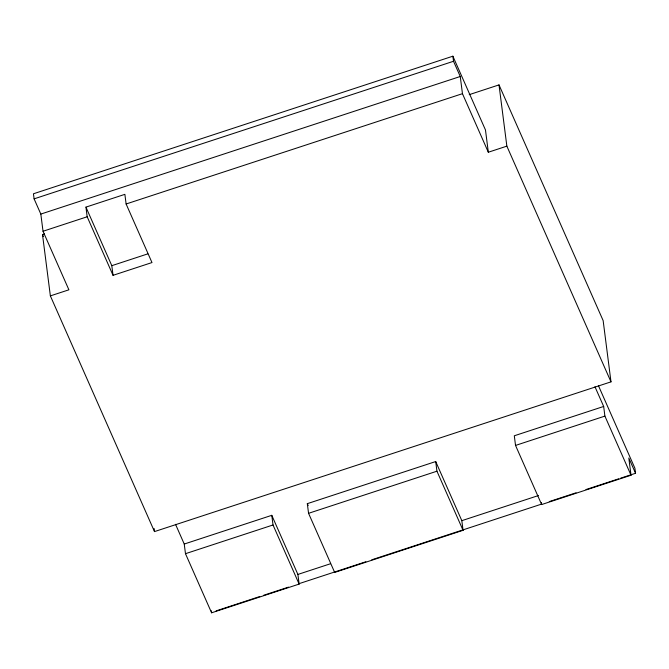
<?xml version="1.0" encoding="UTF-8"?>
<svg xmlns="http://www.w3.org/2000/svg" width="669" height="669" viewBox="0 0 669 669"><rect width="100%" height="100%" fill="white"/><g stroke="black" fill="none" stroke-linecap="round" stroke-linejoin="round"><path stroke-width="1" d="M499.007 84.896L506.859 146.151L488.328 152.231L485.477 129.987L452.871 56.196L33.45 193.776L34.102 198.852L40.826 214.08L43.025 231.248L68.899 289.811L50.367 295.89L154.497 531.596L610.989 381.857L603.145 320.602L499.007 84.896L469.237 94.655M34.102 198.852L453.523 61.272L452.871 56.196M40.826 214.08L460.255 76.5L453.523 61.272M85.933 207.122L124.877 194.345L126.115 203.995L151.988 262.557L113.044 275.327L87.171 216.773L85.933 207.122L111.807 265.677L113.044 275.327M43.025 231.248L87.171 216.773M126.115 203.995L462.455 93.677L460.255 76.5M50.367 295.89L42.515 234.627L44.505 233.974M111.807 265.677L147.832 253.86M184.243 544.039L271.781 515.322L297.897 574.437L299.135 584.087L211.596 612.804L185.48 553.689L184.243 544.039L175.529 524.312M307.322 503.665L435.703 461.551L461.819 520.666L463.057 530.316L334.676 572.43L308.56 513.315L307.322 503.665L308.158 505.572M594.958 386.741L603.672 406.459L514.302 435.778L515.531 445.429L541.647 504.543L631.018 475.224L628.818 458.056L635.55 473.284L620.673 478.159M185.48 553.689L273.019 524.973L271.781 515.322M308.56 513.315L436.941 471.202L435.703 461.551M515.531 445.429L604.901 416.11L603.672 406.459M297.897 574.437L330.478 563.75M461.819 520.666L538.453 495.537M216.129 610.864L259.756 596.547M263.72 595.251L288.506 587.114M298.424 583.87L365.851 561.751M371.797 559.794L541.355 504.183M549.282 501.583L576.059 492.802M585.969 489.549L618.691 478.812M506.859 146.151L610.989 381.857M598.412 385.628L634.898 468.208L635.55 473.284M462.455 93.677L488.328 152.231M604.901 416.11L631.018 475.224M436.941 471.202L463.057 530.316M273.019 524.973L299.135 584.087M42.515 234.627L43.36 236.533M541.405 502.611L541.647 504.543M211.337 610.78L211.596 612.804M154.104 528.527L154.497 531.596"/></g></svg>
